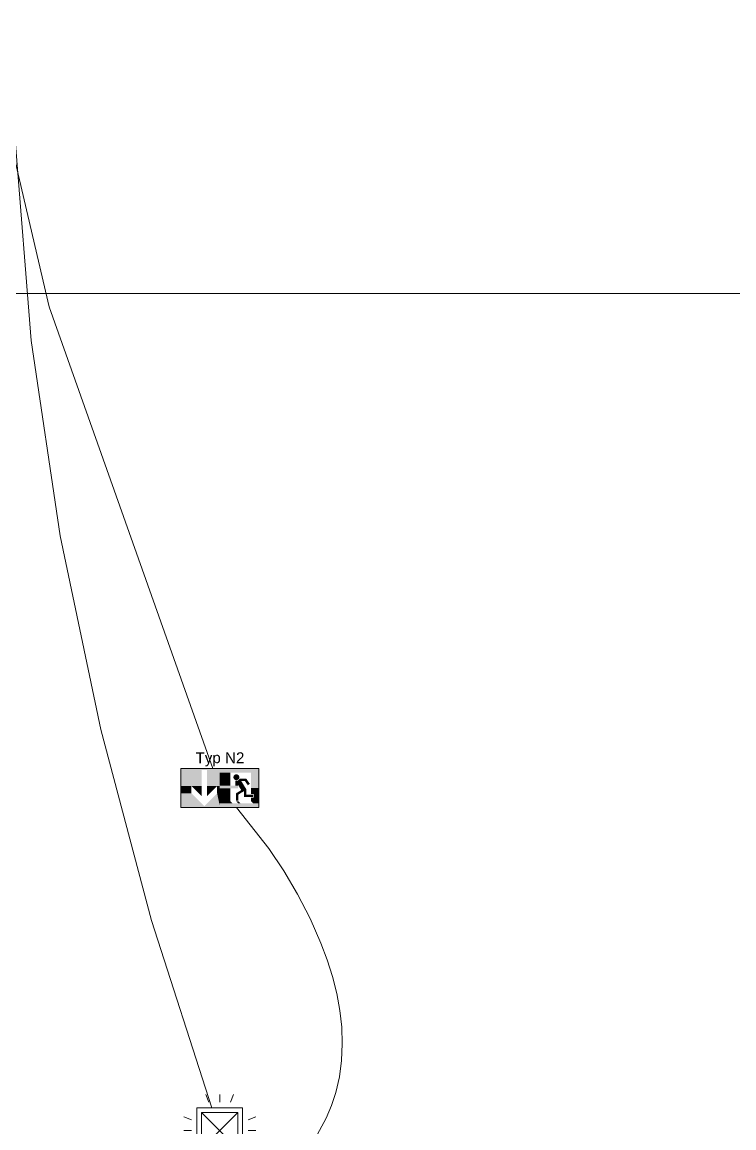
# Model space of a CAD drawing. Extents: x -1132 to 613, y -179 to 712.
# Drawn here: x -299.8 to -234.3, y 255.3 to 357.2 of the extents above; entities that cross this region are included whole.
import ezdxf
from ezdxf.lldxf.tags import DXFTag

# ---------------------------------------------------------------- set-up
doc = ezdxf.new("R2010")
doc.units = 0
doc.layers.get('0').update_dxf_attribs({"lineweight": 13})
for name, color, linetype, lineweight, true_color in [('EL01_WAN_BUS-KNX', 7, 'Continuous', 13, 0xcc0099), ('EL01_WAN_Leitung_BUS-KNX', 4, 'Continuous', 13, 0x00ffff), ('EL01_WAN_Leitung_Notbeleuchtung', 7, 'Continuous', 13, 0x009900), ('EL01_WAN_Notbeleuchtungen', 7, 'Continuous', 13, 0x009900), ('EL01_WAN_Notbeleuchtungentyp', 7, 'Continuous', 13, 0x009900)]:
    doc.layers.add(name, color=color, linetype=linetype, lineweight=lineweight, true_color=true_color)
doc.layers.add('S-GRID-____-OTLN', color=7, linetype='Continuous', lineweight=5)
doc.styles.get("Standard").update_dxf_attribs({"font": 'arial.ttf'})
tags = doc.linetypes.add('_Rasterlinie_', pattern=[0.375, 0.2, -0.05, 0.075, -0.05]).pattern_tags.tags
tags[10:11] = [DXFTag(74, 4), DXFTag(75, 0), DXFTag(340, '0'), DXFTag(46, 1.0), DXFTag(50, 0.0), DXFTag(44, 0.0), DXFTag(45, 0.0)]
tags[8:9] = [DXFTag(74, 4), DXFTag(75, 0), DXFTag(340, '0'), DXFTag(46, 1.0), DXFTag(50, 0.0), DXFTag(44, 0.0), DXFTag(45, 0.0)]
tags[6:7] = [DXFTag(74, 4), DXFTag(75, 0), DXFTag(340, '0'), DXFTag(46, 1.0), DXFTag(50, 0.0), DXFTag(44, 0.0), DXFTag(45, 0.0)]
tags[4:5] = [DXFTag(74, 4), DXFTag(75, 0), DXFTag(340, '0'), DXFTag(46, 1.0), DXFTag(50, 0.0), DXFTag(44, 0.0), DXFTag(45, 0.0)]

# ---------------------------------------------------------------- blocks, each defined once
blk = doc.blocks.new('Referenz-A0UJ359BXE', base_point=(-1140.16, -173.77))
at = {"layer": 'S-GRID-____-OTLN', "color": 0, "linetype": '_Rasterlinie_', "ltscale": 0.13}
blk.add_line((-1093.73, 332.16), (-191.86, 332.16), dxfattribs=at)
blk = doc.blocks.new('RZL-Wand_ Unten-A0UJ35BHXE', base_point=(-285.23, 284.79))
at = {"color": 0, "lineweight": -2}
for p, q in [((-285.23, 288.39), (-278.03, 288.39)), ((-285.23, 284.79), (-285.23, 288.39)), ((-278.03, 288.39), (-278.03, 284.79)), ((-278.03, 284.79), (-285.23, 284.79))]:
    blk.add_line(p, q, dxfattribs=at)
for points in [[(-285.23, 288.26), (-281.63, 288.26), (-285.23, 288.39)], [(-281.63, 288.26), (-285.23, 288.39), (-281.63, 288.39)], [(-281.63, 288.01), (-278.03, 288.01), (-281.63, 288.39)], [(-278.03, 288.01), (-281.63, 288.39), (-278.03, 288.39)], [(-285.23, 286.78), (-283.3, 286.78), (-285.23, 288.26)], [(-283.3, 286.78), (-285.23, 288.26), (-283.3, 288.26)], [(-282.82, 286.78), (-281.63, 286.78), (-282.82, 288.26)], [(-281.63, 286.78), (-282.82, 288.26), (-281.63, 288.26)], [(-281.63, 286.8), (-280.65, 286.8), (-281.63, 288.01)], [(-280.65, 286.8), (-281.63, 288.01), (-280.65, 288.01)], [(-279.83, 287.58), (-280.38, 287.58), (-279.84, 287.66)], [(-280.38, 287.58), (-279.84, 287.66), (-280.37, 287.66)], [(-280.37, 287.51), (-279.83, 287.58), (-280.38, 287.58)], [(-279.84, 287.66), (-280.37, 287.66), (-279.87, 287.72)], [(-280.37, 287.66), (-279.87, 287.72), (-280.34, 287.72)], [(-279.84, 287.51), (-280.37, 287.51), (-279.83, 287.58)], [(-280.34, 287.45), (-279.84, 287.51), (-280.37, 287.51)], [(-279.87, 287.72), (-280.34, 287.72), (-279.91, 287.78)], [(-280.34, 287.72), (-279.91, 287.78), (-280.3, 287.78)], [(-279.87, 287.72), (-280.34, 287.72), (-279.87, 287.72)], [(-280.34, 287.72), (-279.87, 287.72), (-280.34, 287.72)], [(-279.87, 287.45), (-280.34, 287.45), (-279.84, 287.51)], [(-280.3, 287.39), (-279.87, 287.45), (-280.34, 287.45)], [(-279.91, 287.78), (-280.3, 287.78), (-279.97, 287.82)], [(-280.3, 287.78), (-279.97, 287.82), (-280.24, 287.82)], [(-279.91, 287.39), (-280.3, 287.39), (-279.87, 287.45)], [(-280.24, 287.35), (-279.91, 287.39), (-280.3, 287.39)], [(-279.91, 287.39), (-280.3, 287.39), (-279.91, 287.39)], [(-280.3, 287.39), (-279.91, 287.39), (-280.3, 287.39)], [(-279.97, 287.82), (-280.24, 287.82), (-280.04, 287.85)], [(-280.24, 287.82), (-280.04, 287.85), (-280.18, 287.85)], [(-279.97, 287.82), (-280.24, 287.82), (-279.97, 287.82)], [(-280.24, 287.82), (-279.97, 287.82), (-280.24, 287.82)], [(-279.97, 287.35), (-280.24, 287.35), (-279.91, 287.39)], [(-280.18, 287.32), (-279.97, 287.35), (-280.24, 287.35)], [(-280.04, 287.85), (-280.18, 287.85), (-280.11, 287.86)], [(-280.04, 287.32), (-280.18, 287.32), (-279.97, 287.35)], [(-279.95, 287.29), (-279.08, 287.29), (-279.89, 287.33)], [(-279.89, 287.33), (-279.11, 287.33), (-279.85, 287.38)], [(-279.08, 287.29), (-279.89, 287.33), (-279.11, 287.33)], [(-279.85, 287.38), (-279.14, 287.38), (-279.81, 287.45)], [(-279.11, 287.33), (-279.85, 287.38), (-279.14, 287.38)], [(-279.14, 287.38), (-279.81, 287.45), (-279.19, 287.45)], [(-278.76, 286.59), (-278.03, 286.59), (-278.76, 288.01)], [(-278.03, 286.59), (-278.76, 288.01), (-278.03, 288.01)], [(-285.23, 286.11), (-284.25, 286.11), (-285.23, 286.78)], [(-284.25, 286.11), (-285.23, 286.78), (-284.25, 286.78)], [(-283.3, 285.83), (-283.3, 286.78), (-284.25, 286.78)], [(-282.82, 285.83), (-281.88, 286.78), (-282.82, 286.78)], [(-281.88, 286.59), (-281.63, 286.59), (-281.88, 286.78)], [(-281.63, 286.59), (-281.88, 286.78), (-281.63, 286.78)], [(-281.88, 286.11), (-281.63, 286.11), (-281.88, 286.59)], [(-281.63, 286.11), (-281.88, 286.59), (-281.63, 286.59)], [(-281.63, 286.57), (-279.97, 286.57), (-281.63, 286.8)], [(-279.97, 286.57), (-281.63, 286.8), (-279.97, 286.8)], [(-281.63, 285.37), (-280.65, 285.37), (-281.63, 286.57)], [(-280.65, 285.37), (-281.63, 286.57), (-280.65, 286.57)], [(-280.2, 287.24), (-279.05, 287.24), (-280.2, 287.27)], [(-279.05, 287.24), (-280.2, 287.27), (-279.07, 287.27)], [(-280.2, 287.27), (-279.07, 287.27), (-280, 287.27)], [(-280.2, 286.9), (-279.45, 286.9), (-280.2, 287.24)], [(-279.45, 286.9), (-280.2, 287.24), (-279.66, 287.24)], [(-280.2, 286.8), (-279.97, 286.8), (-280.2, 286.9)], [(-279.97, 286.8), (-280.2, 286.9), (-279.97, 286.9)], [(-280.11, 287.31), (-280.04, 287.32), (-280.18, 287.32)], [(-280.04, 287.32), (-280.18, 287.32), (-280.04, 287.32)], [(-280.18, 287.32), (-280.04, 287.32), (-280.18, 287.32)], [(-280, 287.27), (-279.07, 287.27), (-279.95, 287.29)], [(-279.07, 287.27), (-280, 287.27), (-279.07, 287.27)], [(-279.72, 286.49), (-279.2, 286.49), (-279.97, 286.9)], [(-279.2, 286.49), (-279.97, 286.9), (-279.45, 286.9)], [(-279.07, 287.27), (-279.95, 287.29), (-279.08, 287.29)], [(-279.81, 286.3), (-279.2, 286.3), (-279.66, 286.4)], [(-279.66, 286.4), (-279.2, 286.4), (-279.72, 286.49)], [(-279.2, 286.4), (-279.72, 286.49), (-279.2, 286.49)], [(-279.2, 286.3), (-279.66, 286.4), (-279.2, 286.4)], [(-279.14, 286.97), (-279.05, 287.24), (-279.32, 287.24)], [(-278.86, 286.97), (-279.14, 286.97), (-279.05, 287.24)], [(-279.05, 286.85), (-278.86, 286.97), (-279.14, 286.97)], [(-278.76, 286.05), (-278.03, 286.05), (-278.76, 286.59)], [(-278.03, 286.05), (-278.76, 286.59), (-278.03, 286.59)], [(-285.23, 284.92), (-283.06, 284.92), (-285.23, 286.11)], [(-283.06, 284.92), (-285.23, 286.11), (-284.25, 286.11)], [(-283.06, 284.92), (-281.63, 284.92), (-281.88, 286.11)], [(-281.63, 284.92), (-281.88, 286.11), (-281.63, 286.11)], [(-281.63, 285.17), (-280.45, 285.17), (-281.63, 285.37)], [(-280.45, 285.17), (-281.63, 285.37), (-280.65, 285.37)], [(-280.13, 286.11), (-279.73, 286.11), (-279.81, 286.3)], [(-280.13, 285.98), (-279.93, 285.98), (-280.13, 286.11)], [(-279.93, 285.98), (-280.13, 286.11), (-279.73, 286.11)], [(-280.13, 285.44), (-279.93, 285.44), (-280.13, 285.98)], [(-279.93, 285.44), (-280.13, 285.98), (-279.93, 285.98)], [(-279.93, 285.17), (-279.73, 285.17), (-280.13, 285.37)], [(-279.73, 285.17), (-280.13, 285.37), (-279.93, 285.37)], [(-279.73, 286.11), (-279.81, 286.3), (-279.4, 286.3)], [(-279.4, 285.98), (-279.2, 285.98), (-279.4, 286.3)], [(-279.2, 285.98), (-279.4, 286.3), (-279.2, 286.3)], [(-279.4, 285.77), (-278.58, 285.77), (-279.4, 285.98)], [(-278.58, 285.77), (-279.4, 285.98), (-278.58, 285.98)], [(-278.76, 285.37), (-278.03, 285.37), (-278.76, 285.71)], [(-278.03, 285.37), (-278.76, 285.71), (-278.03, 285.71)], [(-278.56, 285.17), (-278.03, 285.17), (-278.76, 285.37)], [(-278.03, 285.17), (-278.76, 285.37), (-278.03, 285.37)], [(-278.52, 285.71), (-278.03, 285.71), (-278.52, 286.05)], [(-278.03, 285.71), (-278.52, 286.05), (-278.03, 286.05)], [(-285.23, 284.79), (-281.63, 284.79), (-285.23, 284.92)], [(-281.63, 284.79), (-285.23, 284.92), (-281.63, 284.92)], [(-281.63, 284.79), (-278.03, 284.79), (-281.63, 285.17)], [(-278.03, 284.79), (-281.63, 285.17), (-278.03, 285.17)]]:
    blk.add_solid(points, dxfattribs=at)
blk = doc.blocks.new('Bemerkung 1-A0UJ35BJXE', base_point=(-283.87, 288.88))
at = {"color": 0, "lineweight": -2, "insert": (-283.87, 289.88), "char_height": 1, "attachment_point": 1}
blk.add_mtext('{\\fArial;Typ N2}', dxfattribs=at)
blk = doc.blocks.new('Bewegungsmelder UP-A0UJ35H3XE', base_point=(-284.96, 251.69))
at = {"color": 0, "lineweight": -2}
for p, q in [((-282.64, 257.63), (-282.92, 258.34)), ((-281.64, 257.63), (-281.64, 258.34)), ((-280.64, 257.63), (-280.36, 258.34)), ((-283.74, 257.12), (-283.74, 252.92)), ((-279.54, 257.12), (-283.74, 257.12)), ((-279.54, 252.92), (-279.54, 257.12)), ((-284.25, 256.02), (-284.96, 256.29)), ((-279.96, 256.7), (-283.32, 256.7)), ((-283.32, 256.7), (-283.32, 253.34)), ((-283.32, 256.7), (-279.96, 253.34)), ((-279.96, 256.7), (-283.32, 253.34)), ((-279.96, 253.34), (-279.96, 256.7)), ((-279.03, 256.02), (-278.32, 256.29)), ((-284.25, 255.02), (-284.96, 255.02)), ((-279.03, 255.02), (-278.32, 255.02)), ((-284.25, 254.01), (-284.96, 253.74)), ((-279.03, 254.01), (-278.32, 253.74)), ((-283.74, 252.92), (-279.54, 252.92)), ((-283.32, 253.34), (-279.96, 253.34)), ((-282.64, 252.4), (-282.92, 251.69)), ((-281.64, 252.4), (-281.64, 251.69)), ((-280.64, 252.4), (-280.36, 251.69))]:
    blk.add_line(p, q, dxfattribs=at)
blk = doc.blocks.new('Leitung-A0UJ35JHXE', base_point=(-303.49, 288.39))
at = {"color": 0, "linetype": 'ByBlock', "lineweight": -2, "ltscale": 0.13}
for p, q in [((-297.34, 330.94), (-303.49, 357.16)), ((-282.28, 288.39), (-297.34, 330.94))]:
    blk.add_line(p, q, dxfattribs=at)
blk = doc.blocks.new('Leitung-A0UJ35LNXE', base_point=(-280.18, 246.18))
at = {"color": 0, "linetype": 'ByBlock', "lineweight": -2, "ltscale": 0.13}
for p, q in [((-277.13, 281.01), (-280.08, 284.79)), ((-275.75, 278.95), (-277.13, 281.01)), ((-274.47, 276.8), (-275.75, 278.95)), ((-273.32, 274.58), (-274.47, 276.8)), ((-272.32, 272.3), (-273.32, 274.58)), ((-271.75, 270.76), (-272.32, 272.3)), ((-271.26, 269.21), (-271.75, 270.76)), ((-270.87, 267.65), (-271.26, 269.21)), ((-270.59, 266.1), (-270.87, 267.65)), ((-270.41, 264.55), (-270.59, 266.1)), ((-270.35, 263.01), (-270.41, 264.55)), ((-270.42, 261.49), (-270.35, 263.01)), ((-270.62, 259.99), (-270.42, 261.49)), ((-270.96, 258.52), (-270.62, 259.99)), ((-271.35, 257.33), (-270.96, 258.52)), ((-271.84, 256.16), (-271.35, 257.33)), ((-273.07, 253.89), (-271.84, 256.16)), ((-274.59, 251.75), (-273.07, 253.89)), ((-276.32, 249.74), (-274.59, 251.75)), ((-278.2, 247.88), (-276.32, 249.74)), ((-280.18, 246.18), (-278.2, 247.88))]:
    blk.add_line(p, q, dxfattribs=at)
blk = doc.blocks.new('Leitung-A0UJ35LXXE', base_point=(-300.57, 257.12))
at = {"color": 0, "linetype": 'ByBlock', "lineweight": -2, "ltscale": 0.13}
for p, q in [((-300.57, 357.16), (-300.46, 345.96)), ((-300.46, 345.96), (-298.99, 327.83)), ((-298.99, 327.83), (-296.33, 309.82)), ((-296.33, 309.82), (-292.6, 291.98)), ((-292.6, 291.98), (-287.91, 274.39)), ((-287.91, 274.39), (-282.37, 257.12))]:
    blk.add_line(p, q, dxfattribs=at)

msp = doc.modelspace()

# ---------------------------------------------------------------- block references
at = {"color": 9, "lineweight": 25, "ltscale": 0.25, "true_color": 0xc0c0c0}
msp.add_blockref('Referenz-A0UJ359BXE', (-1140.16, -173.77), dxfattribs=at)
at = {"layer": 'EL01_WAN_BUS-KNX', "linetype": 'Continuous', "ltscale": 0.13}
msp.add_blockref('Bewegungsmelder UP-A0UJ35H3XE', (-284.96, 251.69), dxfattribs=at)
at = {"layer": 'EL01_WAN_Leitung_BUS-KNX', "ltscale": 0.13}
msp.add_blockref('Leitung-A0UJ35LXXE', (-300.57, 257.12), dxfattribs=at)
at = {"layer": 'EL01_WAN_Leitung_Notbeleuchtung', "ltscale": 0.13}
for name, p in [('Leitung-A0UJ35JHXE', (-303.49, 288.39)), ('Leitung-A0UJ35LNXE', (-280.18, 246.18))]:
    msp.add_blockref(name, p, dxfattribs=at)
at = {"layer": 'EL01_WAN_Notbeleuchtungen', "linetype": 'Continuous', "ltscale": 0.13}
msp.add_blockref('RZL-Wand_ Unten-A0UJ35BHXE', (-285.23, 284.79), dxfattribs=at)
at = {"layer": 'EL01_WAN_Notbeleuchtungentyp', "linetype": 'Continuous', "ltscale": 0.13}
msp.add_blockref('Bemerkung 1-A0UJ35BJXE', (-283.87, 288.88), dxfattribs=at)

doc.saveas('drawing.dxf')
